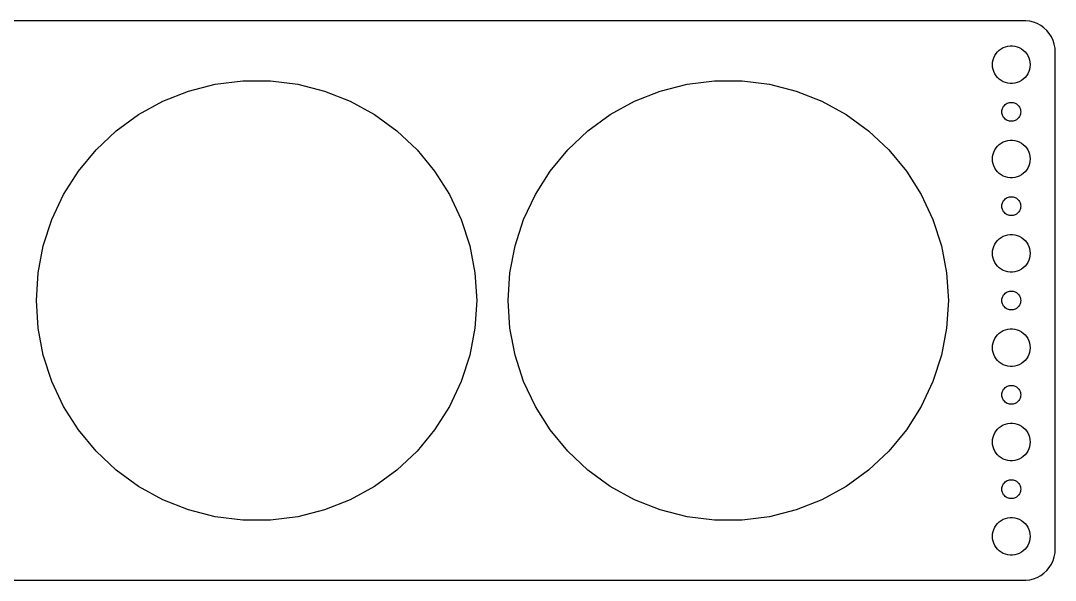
# Model space of a CAD drawing. Header units: metres. Extents: x -127 to 127, y -44 to 44.
# Drawn here: x -37.5 to 127, y -44.5 to 44.5 of the extents above; entities that cross this region are included whole.
import ezdxf

# ---------------------------------------------------------------- set-up
doc = ezdxf.new("R2010")
doc.units = ezdxf.units.M

msp = doc.modelspace()

# ---------------------------------------------------------------- linework, layer by layer
for p, q in [((122.314, 44.4901), (-122.314, 44.4901)), ((122.937, 44.4114), (122.314, 44.4901)), ((123.545, 44.2553), (122.937, 44.4114)), ((124.129, 44.0241), (123.545, 44.2553)), ((124.679, 43.7216), (124.129, 44.0241)), ((125.187, 43.3526), (124.679, 43.7216)), ((125.645, 42.9227), (125.187, 43.3526)), ((126.045, 42.4389), (125.645, 42.9227)), ((126.382, 41.9088), (126.045, 42.4389)), ((126.649, 41.3406), (126.382, 41.9088)), ((126.843, 40.7434), (126.649, 41.3406)), ((117.573, 39.2634), (117.813, 39.5536)), ((117.813, 39.5536), (118.088, 39.8115)), ((118.088, 39.8115), (118.393, 40.033)), ((118.393, 40.033), (118.723, 40.2145)), ((118.723, 40.2145), (119.073, 40.3532)), ((119.073, 40.3532), (119.438, 40.4469)), ((119.438, 40.4469), (119.812, 40.4941)), ((119.812, 40.4941), (120.188, 40.4941)), ((120.188, 40.4941), (120.562, 40.4469)), ((120.562, 40.4469), (120.927, 40.3532)), ((120.927, 40.3532), (121.277, 40.2145)), ((121.277, 40.2145), (121.607, 40.033)), ((121.607, 40.033), (121.912, 39.8115)), ((121.912, 39.8115), (122.187, 39.5536)), ((122.187, 39.5536), (122.427, 39.2634)), ((126.961, 40.1267), (126.843, 40.7434)), ((127, 39.5), (126.961, 40.1267)), ((127, -39.5), (127, 39.5)), ((117, 37.5), (117.024, 37.876)), ((117.024, 37.876), (117.094, 38.2461)), ((117.094, 38.2461), (117.211, 38.6044)), ((117.211, 38.6044), (117.371, 38.9453)), ((117.371, 38.9453), (117.573, 39.2634)), ((122.427, 39.2634), (122.629, 38.9453)), ((122.629, 38.9453), (122.789, 38.6044)), ((122.789, 38.6044), (122.906, 38.2461)), ((122.906, 38.2461), (122.976, 37.876)), ((122.976, 37.876), (123, 37.5)), ((117.024, 37.124), (117, 37.5)), ((117.094, 36.7539), (117.024, 37.124)), ((117.211, 36.3956), (117.094, 36.7539)), ((117.371, 36.0547), (117.211, 36.3956)), ((122.789, 36.3956), (122.629, 36.0547)), ((122.906, 36.7539), (122.789, 36.3956)), ((122.976, 37.124), (122.906, 36.7539)), ((123, 37.5), (122.976, 37.124)), ((-6.55833, 34.3801), (-2.19766, 34.9309)), ((-2.19766, 34.9309), (2.19766, 34.9309)), ((2.19766, 34.9309), (6.55833, 34.3801)), ((68.4417, 34.3801), (72.8023, 34.9309)), ((72.8023, 34.9309), (77.1977, 34.9309)), ((77.1977, 34.9309), (81.5583, 34.3801)), ((117.573, 35.7366), (117.371, 36.0547)), ((117.813, 35.4464), (117.573, 35.7366)), ((118.088, 35.1885), (117.813, 35.4464)), ((118.393, 34.967), (118.088, 35.1885)), ((118.723, 34.7855), (118.393, 34.967)), ((119.073, 34.6468), (118.723, 34.7855)), ((119.438, 34.5531), (119.073, 34.6468)), ((119.812, 34.5059), (119.438, 34.5531)), ((120.562, 34.5531), (120.188, 34.5059)), ((120.927, 34.6468), (120.562, 34.5531)), ((121.277, 34.7855), (120.927, 34.6468)), ((121.607, 34.967), (121.277, 34.7855)), ((121.912, 35.1885), (121.607, 34.967)), ((122.187, 35.4464), (121.912, 35.1885)), ((122.427, 35.7366), (122.187, 35.4464)), ((122.629, 36.0547), (122.427, 35.7366)), ((-14.9023, 31.6689), (-10.8156, 33.287)), ((-10.8156, 33.287), (-6.55833, 34.3801)), ((6.55833, 34.3801), (10.8156, 33.287)), ((10.8156, 33.287), (14.9023, 31.6689)), ((60.0977, 31.6689), (64.1844, 33.287)), ((64.1844, 33.287), (68.4417, 34.3801)), ((81.5583, 34.3801), (85.8156, 33.287)), ((85.8156, 33.287), (89.9023, 31.6689)), ((120.188, 34.5059), (119.812, 34.5059)), ((-18.7539, 29.5515), (-14.9023, 31.6689)), ((14.9023, 31.6689), (18.7539, 29.5515)), ((56.2461, 29.5515), (60.0977, 31.6689)), ((89.9023, 31.6689), (93.7539, 29.5515)), ((119.044, 31.1558), (119.196, 31.2665)), ((119.196, 31.2665), (119.361, 31.3572)), ((119.361, 31.3572), (119.536, 31.4266)), ((119.536, 31.4266), (119.719, 31.4734)), ((119.719, 31.4734), (119.906, 31.497)), ((119.906, 31.497), (120.094, 31.497)), ((120.094, 31.497), (120.281, 31.4734)), ((120.281, 31.4734), (120.464, 31.4266)), ((120.464, 31.4266), (120.639, 31.3572)), ((120.639, 31.3572), (120.804, 31.2665)), ((120.804, 31.2665), (120.956, 31.1558)), ((118.5, 30), (118.512, 30.188)), ((118.512, 29.812), (118.5, 30)), ((118.512, 30.188), (118.547, 30.373)), ((118.547, 29.627), (118.512, 29.812)), ((118.547, 30.373), (118.605, 30.5522)), ((118.605, 29.4478), (118.547, 29.627)), ((118.605, 30.5522), (118.686, 30.7226)), ((118.686, 30.7226), (118.786, 30.8817)), ((118.786, 30.8817), (118.907, 31.0268)), ((118.907, 31.0268), (119.044, 31.1558)), ((120.956, 31.1558), (121.093, 31.0268)), ((121.093, 31.0268), (121.214, 30.8817)), ((121.214, 30.8817), (121.314, 30.7226)), ((121.314, 30.7226), (121.395, 30.5522)), ((121.395, 30.5522), (121.453, 30.373)), ((121.453, 29.627), (121.395, 29.4478)), ((121.453, 30.373), (121.488, 30.188)), ((121.488, 29.812), (121.453, 29.627)), ((121.488, 30.188), (121.5, 30)), ((121.5, 30), (121.488, 29.812)), ((-22.3098, 26.968), (-18.7539, 29.5515)), ((18.7539, 29.5515), (22.3098, 26.968)), ((52.6902, 26.968), (56.2461, 29.5515)), ((93.7539, 29.5515), (97.3098, 26.968)), ((118.686, 29.2774), (118.605, 29.4478)), ((118.786, 29.1183), (118.686, 29.2774)), ((118.907, 28.9732), (118.786, 29.1183)), ((119.044, 28.8442), (118.907, 28.9732)), ((119.196, 28.7335), (119.044, 28.8442)), ((119.361, 28.6427), (119.196, 28.7335)), ((119.536, 28.5734), (119.361, 28.6427)), ((119.719, 28.5266), (119.536, 28.5734)), ((119.906, 28.503), (119.719, 28.5266)), ((120.094, 28.503), (119.906, 28.503)), ((120.281, 28.5266), (120.094, 28.503)), ((120.464, 28.5734), (120.281, 28.5266)), ((120.639, 28.6427), (120.464, 28.5734)), ((120.804, 28.7335), (120.639, 28.6427)), ((120.956, 28.8442), (120.804, 28.7335)), ((121.093, 28.9732), (120.956, 28.8442)), ((121.214, 29.1183), (121.093, 28.9732)), ((121.314, 29.2774), (121.214, 29.1183)), ((121.395, 29.4478), (121.314, 29.2774)), ((-25.5139, 23.9591), (-22.3098, 26.968)), ((22.3098, 26.968), (25.5139, 23.9591)), ((49.4861, 23.9591), (52.6902, 26.968)), ((97.3098, 26.968), (100.514, 23.9591)), ((117.813, 24.5536), (118.088, 24.8115)), ((118.088, 24.8115), (118.393, 25.033)), ((118.393, 25.033), (118.723, 25.2145)), ((118.723, 25.2145), (119.073, 25.3532)), ((119.073, 25.3532), (119.438, 25.4469)), ((119.438, 25.4469), (119.812, 25.4941)), ((119.812, 25.4941), (120.188, 25.4941)), ((120.188, 25.4941), (120.562, 25.4469)), ((120.562, 25.4469), (120.927, 25.3532)), ((120.927, 25.3532), (121.277, 25.2145)), ((121.277, 25.2145), (121.607, 25.033)), ((121.607, 25.033), (121.912, 24.8115)), ((121.912, 24.8115), (122.187, 24.5536)), ((-28.3156, 20.5725), (-25.5139, 23.9591)), ((25.5139, 23.9591), (28.3156, 20.5725)), ((46.6844, 20.5725), (49.4861, 23.9591)), ((100.514, 23.9591), (103.316, 20.5725)), ((117.024, 22.876), (117.094, 23.2461)), ((117.094, 23.2461), (117.211, 23.6044)), ((117.211, 23.6044), (117.371, 23.9453)), ((117.371, 23.9453), (117.573, 24.2634)), ((117.573, 24.2634), (117.813, 24.5536)), ((122.187, 24.5536), (122.427, 24.2634)), ((122.427, 24.2634), (122.629, 23.9453)), ((122.629, 23.9453), (122.789, 23.6044)), ((122.789, 23.6044), (122.906, 23.2461)), ((122.906, 23.2461), (122.976, 22.876)), ((117, 22.5), (117.024, 22.876)), ((117.024, 22.124), (117, 22.5)), ((117.094, 21.7539), (117.024, 22.124)), ((117.211, 21.3956), (117.094, 21.7539)), ((117.371, 21.0547), (117.211, 21.3956)), ((122.789, 21.3956), (122.629, 21.0547)), ((122.906, 21.7539), (122.789, 21.3956)), ((122.976, 22.124), (122.906, 21.7539)), ((122.976, 22.876), (123, 22.5)), ((123, 22.5), (122.976, 22.124)), ((-30.6707, 16.8614), (-28.3156, 20.5725)), ((28.3156, 20.5725), (30.6707, 16.8614)), ((44.3293, 16.8614), (46.6844, 20.5725)), ((103.316, 20.5725), (105.671, 16.8614)), ((117.573, 20.7366), (117.371, 21.0547)), ((117.813, 20.4464), (117.573, 20.7366)), ((118.088, 20.1884), (117.813, 20.4464)), ((118.393, 19.967), (118.088, 20.1884)), ((118.723, 19.7855), (118.393, 19.967)), ((119.073, 19.6468), (118.723, 19.7855)), ((121.277, 19.7855), (120.927, 19.6468)), ((121.607, 19.967), (121.277, 19.7855)), ((121.912, 20.1884), (121.607, 19.967)), ((122.187, 20.4464), (121.912, 20.1884)), ((122.427, 20.7366), (122.187, 20.4464)), ((122.629, 21.0547), (122.427, 20.7366)), ((119.438, 19.5531), (119.073, 19.6468)), ((119.812, 19.5059), (119.438, 19.5531)), ((120.188, 19.5059), (119.812, 19.5059)), ((120.562, 19.5531), (120.188, 19.5059)), ((120.927, 19.6468), (120.562, 19.5531)), ((-32.5422, 12.8844), (-30.6707, 16.8614)), ((30.6707, 16.8614), (32.5422, 12.8844)), ((42.4578, 12.8844), (44.3293, 16.8614)), ((105.671, 16.8614), (107.542, 12.8844)), ((119.536, 16.4266), (119.719, 16.4734)), ((119.719, 16.4734), (119.906, 16.497)), ((119.906, 16.497), (120.094, 16.497)), ((120.094, 16.497), (120.281, 16.4734)), ((120.281, 16.4734), (120.464, 16.4266)), ((118.5, 15), (118.512, 15.188)), ((118.512, 14.812), (118.5, 15)), ((118.512, 15.188), (118.547, 15.373)), ((118.547, 14.627), (118.512, 14.812)), ((118.547, 15.373), (118.605, 15.5522)), ((118.605, 15.5522), (118.686, 15.7226)), ((118.686, 15.7226), (118.786, 15.8817)), ((118.786, 15.8817), (118.907, 16.0268)), ((118.907, 16.0268), (119.044, 16.1558)), ((119.044, 16.1558), (119.196, 16.2665)), ((119.196, 16.2665), (119.361, 16.3572)), ((119.361, 16.3572), (119.536, 16.4266)), ((120.464, 16.4266), (120.639, 16.3572)), ((120.639, 16.3572), (120.804, 16.2665)), ((120.804, 16.2665), (120.956, 16.1558)), ((120.956, 16.1558), (121.093, 16.0268)), ((121.093, 16.0268), (121.214, 15.8817)), ((121.214, 15.8817), (121.314, 15.7226)), ((121.314, 15.7226), (121.395, 15.5522)), ((121.395, 15.5522), (121.453, 15.373)), ((121.453, 15.373), (121.488, 15.188)), ((121.488, 14.812), (121.453, 14.627)), ((121.488, 15.188), (121.5, 15)), ((121.5, 15), (121.488, 14.812)), ((118.605, 14.4478), (118.547, 14.627)), ((118.686, 14.2774), (118.605, 14.4478)), ((118.786, 14.1183), (118.686, 14.2774)), ((118.907, 13.9732), (118.786, 14.1183)), ((119.044, 13.8442), (118.907, 13.9732)), ((119.196, 13.7335), (119.044, 13.8442)), ((119.361, 13.6427), (119.196, 13.7335)), ((119.536, 13.5734), (119.361, 13.6427)), ((119.719, 13.5266), (119.536, 13.5734)), ((119.906, 13.5029), (119.719, 13.5266)), ((120.094, 13.5029), (119.906, 13.5029)), ((120.281, 13.5266), (120.094, 13.5029)), ((120.464, 13.5734), (120.281, 13.5266)), ((120.639, 13.6427), (120.464, 13.5734)), ((120.804, 13.7335), (120.639, 13.6427)), ((120.956, 13.8442), (120.804, 13.7335)), ((121.093, 13.9732), (120.956, 13.8442)), ((121.214, 14.1183), (121.093, 13.9732)), ((121.314, 14.2774), (121.214, 14.1183)), ((121.395, 14.4478), (121.314, 14.2774)), ((121.453, 14.627), (121.395, 14.4478)), ((-33.9004, 8.70413), (-32.5422, 12.8844)), ((32.5422, 12.8844), (33.9004, 8.70413)), ((41.0996, 8.70413), (42.4578, 12.8844)), ((107.542, 12.8844), (108.9, 8.70413)), ((118.088, 9.81154), (118.393, 10.033)), ((118.393, 10.033), (118.723, 10.2145)), ((118.723, 10.2145), (119.073, 10.3532)), ((119.073, 10.3532), (119.438, 10.4469)), ((119.438, 10.4469), (119.812, 10.4941)), ((119.812, 10.4941), (120.188, 10.4941)), ((120.188, 10.4941), (120.562, 10.4469)), ((120.562, 10.4469), (120.927, 10.3532)), ((120.927, 10.3532), (121.277, 10.2145)), ((121.277, 10.2145), (121.607, 10.033)), ((121.607, 10.033), (121.912, 9.81154)), ((-34.724, 4.38666), (-33.9004, 8.70413)), ((33.9004, 8.70413), (34.724, 4.38666)), ((40.276, 4.38666), (41.0996, 8.70413)), ((108.9, 8.70413), (109.724, 4.38666)), ((117.024, 7.87599), (117.094, 8.24606)), ((117.094, 8.24606), (117.211, 8.60437)), ((117.211, 8.60437), (117.371, 8.94525)), ((117.371, 8.94525), (117.573, 9.26335)), ((117.573, 9.26335), (117.813, 9.55363)), ((117.813, 9.55363), (118.088, 9.81154)), ((121.912, 9.81154), (122.187, 9.55363)), ((122.187, 9.55363), (122.427, 9.26335)), ((122.427, 9.26335), (122.629, 8.94525)), ((122.629, 8.94525), (122.789, 8.60437)), ((122.789, 8.60437), (122.906, 8.24606)), ((122.906, 8.24606), (122.976, 7.87599)), ((117, 7.5), (117.024, 7.87599)), ((117.024, 7.12399), (117, 7.5)), ((117.094, 6.75392), (117.024, 7.12399)), ((117.211, 6.39561), (117.094, 6.75392)), ((122.906, 6.75392), (122.789, 6.39561)), ((122.976, 7.12399), (122.906, 6.75392)), ((122.976, 7.87599), (123, 7.5)), ((123, 7.5), (122.976, 7.12399)), ((117.371, 6.05473), (117.211, 6.39561)), ((117.573, 5.73663), (117.371, 6.05473)), ((117.813, 5.44635), (117.573, 5.73663)), ((118.088, 5.18845), (117.813, 5.44635)), ((118.393, 4.96701), (118.088, 5.18845)), ((118.723, 4.78551), (118.393, 4.96701)), ((121.607, 4.96701), (121.277, 4.78551)), ((121.912, 5.18845), (121.607, 4.96701)), ((122.187, 5.44635), (121.912, 5.18845)), ((122.427, 5.73663), (122.187, 5.44635)), ((122.629, 6.05473), (122.427, 5.73663)), ((122.789, 6.39561), (122.629, 6.05473)), ((-35, 0), (-34.724, 4.38666)), ((34.724, 4.38666), (35, 0)), ((40, 0), (40.276, 4.38666)), ((109.724, 4.38666), (110, 0)), ((119.073, 4.64682), (118.723, 4.78551)), ((119.438, 4.55313), (119.073, 4.64682)), ((119.812, 4.50591), (119.438, 4.55313)), ((120.188, 4.50591), (119.812, 4.50591)), ((120.562, 4.55313), (120.188, 4.50591)), ((120.927, 4.64682), (120.562, 4.55313)), ((121.277, 4.78551), (120.927, 4.64682)), ((-34.724, -4.38666), (-35, 0)), ((35, 0), (34.724, -4.38666)), ((40.276, -4.38666), (40, 0)), ((110, 0), (109.724, -4.38666)), ((118.5, 0), (118.512, 0.18799)), ((118.512, -0.18799), (118.5, 0)), ((118.512, 0.18799), (118.547, 0.37303)), ((118.547, 0.37303), (118.605, 0.55219)), ((118.605, 0.55219), (118.686, 0.72263)), ((118.686, 0.72263), (118.786, 0.88167)), ((118.786, 0.88167), (118.907, 1.02681)), ((118.907, 1.02681), (119.044, 1.15576)), ((119.044, 1.15576), (119.196, 1.26648)), ((119.196, 1.26648), (119.361, 1.35724)), ((119.361, 1.35724), (119.536, 1.42657)), ((119.536, 1.42657), (119.719, 1.47342)), ((119.719, 1.47342), (119.906, 1.49704)), ((119.906, 1.49704), (120.094, 1.49704)), ((120.094, 1.49704), (120.281, 1.47342)), ((120.281, 1.47342), (120.464, 1.42657)), ((120.464, 1.42657), (120.639, 1.35724)), ((120.639, 1.35724), (120.804, 1.26648)), ((120.804, 1.26648), (120.956, 1.15576)), ((120.956, 1.15576), (121.093, 1.02681)), ((121.093, 1.02681), (121.214, 0.88167)), ((121.214, 0.88167), (121.314, 0.72263)), ((121.314, 0.72263), (121.395, 0.55219)), ((121.395, 0.55219), (121.453, 0.37303)), ((121.453, 0.37303), (121.488, 0.18799)), ((121.488, 0.18799), (121.5, 0)), ((121.5, 0), (121.488, -0.18799)), ((118.547, -0.37303), (118.512, -0.18799)), ((118.605, -0.55219), (118.547, -0.37303)), ((118.686, -0.72263), (118.605, -0.55219)), ((118.786, -0.88167), (118.686, -0.72263)), ((118.907, -1.02681), (118.786, -0.88167)), ((119.044, -1.15576), (118.907, -1.02681)), ((119.196, -1.26648), (119.044, -1.15576)), ((119.361, -1.35724), (119.196, -1.26648)), ((119.536, -1.42657), (119.361, -1.35724)), ((119.719, -1.47342), (119.536, -1.42657)), ((119.906, -1.49704), (119.719, -1.47342)), ((120.094, -1.49704), (119.906, -1.49704)), ((120.281, -1.47342), (120.094, -1.49704)), ((120.464, -1.42657), (120.281, -1.47342)), ((120.639, -1.35724), (120.464, -1.42657)), ((120.804, -1.26648), (120.639, -1.35724)), ((120.956, -1.15576), (120.804, -1.26648)), ((121.093, -1.02681), (120.956, -1.15576)), ((121.214, -0.88167), (121.093, -1.02681)), ((121.314, -0.72263), (121.214, -0.88167)), ((121.395, -0.55219), (121.314, -0.72263)), ((121.453, -0.37303), (121.395, -0.55219)), ((121.488, -0.18799), (121.453, -0.37303)), ((-33.9004, -8.70413), (-34.724, -4.38666)), ((34.724, -4.38666), (33.9004, -8.70413)), ((41.0996, -8.70413), (40.276, -4.38666)), ((109.724, -4.38666), (108.9, -8.70413)), ((118.393, -4.96701), (118.723, -4.78551)), ((118.723, -4.78551), (119.073, -4.64682)), ((119.073, -4.64682), (119.438, -4.55313)), ((119.438, -4.55313), (119.812, -4.50591)), ((119.812, -4.50591), (120.188, -4.50591)), ((120.188, -4.50591), (120.562, -4.55313)), ((120.562, -4.55313), (120.927, -4.64682)), ((120.927, -4.64682), (121.277, -4.78551)), ((121.277, -4.78551), (121.607, -4.96701)), ((117.094, -6.75392), (117.211, -6.39561)), ((117.211, -6.39561), (117.371, -6.05473)), ((117.371, -6.05473), (117.573, -5.73663)), ((117.573, -5.73663), (117.813, -5.44635)), ((117.813, -5.44635), (118.088, -5.18845)), ((118.088, -5.18845), (118.393, -4.96701)), ((121.607, -4.96701), (121.912, -5.18845)), ((121.912, -5.18845), (122.187, -5.44635)), ((122.187, -5.44635), (122.427, -5.73663)), ((122.427, -5.73663), (122.629, -6.05473)), ((122.629, -6.05473), (122.789, -6.39561)), ((122.789, -6.39561), (122.906, -6.75392)), ((117, -7.5), (117.024, -7.12399)), ((117.024, -7.87599), (117, -7.5)), ((117.024, -7.12399), (117.094, -6.75392)), ((117.094, -8.24606), (117.024, -7.87599)), ((122.906, -6.75392), (122.976, -7.12399)), ((122.976, -7.87599), (122.906, -8.24606)), ((122.976, -7.12399), (123, -7.5)), ((123, -7.5), (122.976, -7.87599)), ((-32.5422, -12.8844), (-33.9004, -8.70413)), ((33.9004, -8.70413), (32.5422, -12.8844)), ((42.4578, -12.8844), (41.0996, -8.70413)), ((108.9, -8.70413), (107.542, -12.8844)), ((117.211, -8.60437), (117.094, -8.24606)), ((117.371, -8.94525), (117.211, -8.60437)), ((117.573, -9.26335), (117.371, -8.94525)), ((117.813, -9.55363), (117.573, -9.26335)), ((118.088, -9.81154), (117.813, -9.55363)), ((118.393, -10.033), (118.088, -9.81154)), ((121.912, -9.81154), (121.607, -10.033)), ((122.187, -9.55363), (121.912, -9.81154)), ((122.427, -9.26335), (122.187, -9.55363)), ((122.629, -8.94525), (122.427, -9.26335)), ((122.789, -8.60437), (122.629, -8.94525)), ((122.906, -8.24606), (122.789, -8.60437)), ((118.723, -10.2145), (118.393, -10.033)), ((119.073, -10.3532), (118.723, -10.2145)), ((119.438, -10.4469), (119.073, -10.3532)), ((119.812, -10.4941), (119.438, -10.4469)), ((120.188, -10.4941), (119.812, -10.4941)), ((120.562, -10.4469), (120.188, -10.4941)), ((120.927, -10.3532), (120.562, -10.4469)), ((121.277, -10.2145), (120.927, -10.3532)), ((121.607, -10.033), (121.277, -10.2145)), ((-30.6707, -16.8614), (-32.5422, -12.8844)), ((32.5422, -12.8844), (30.6707, -16.8614)), ((44.3293, -16.8614), (42.4578, -12.8844)), ((107.542, -12.8844), (105.671, -16.8614)), ((118.512, -14.812), (118.547, -14.627)), ((118.547, -14.627), (118.605, -14.4478)), ((118.605, -14.4478), (118.686, -14.2774)), ((118.686, -14.2774), (118.786, -14.1183)), ((118.786, -14.1183), (118.907, -13.9732)), ((118.907, -13.9732), (119.044, -13.8442)), ((119.044, -13.8442), (119.196, -13.7335)), ((119.196, -13.7335), (119.361, -13.6427)), ((119.361, -13.6427), (119.536, -13.5734)), ((119.536, -13.5734), (119.719, -13.5266)), ((119.719, -13.5266), (119.906, -13.5029)), ((119.906, -13.5029), (120.094, -13.5029)), ((120.094, -13.5029), (120.281, -13.5266)), ((120.281, -13.5266), (120.464, -13.5734)), ((120.464, -13.5734), (120.639, -13.6427)), ((120.639, -13.6427), (120.804, -13.7335)), ((120.804, -13.7335), (120.956, -13.8442)), ((120.956, -13.8442), (121.093, -13.9732)), ((121.093, -13.9732), (121.214, -14.1183)), ((121.214, -14.1183), (121.314, -14.2774)), ((121.314, -14.2774), (121.395, -14.4478)), ((121.395, -14.4478), (121.453, -14.627)), ((121.453, -14.627), (121.488, -14.812)), ((118.5, -15), (118.512, -14.812)), ((118.512, -15.188), (118.5, -15)), ((118.547, -15.373), (118.512, -15.188)), ((118.605, -15.5522), (118.547, -15.373)), ((118.686, -15.7226), (118.605, -15.5522)), ((118.786, -15.8817), (118.686, -15.7226)), ((118.907, -16.0268), (118.786, -15.8817)), ((119.044, -16.1558), (118.907, -16.0268)), ((119.196, -16.2665), (119.044, -16.1558)), ((119.361, -16.3572), (119.196, -16.2665)), ((119.536, -16.4266), (119.361, -16.3572)), ((119.719, -16.4734), (119.536, -16.4266)), ((120.464, -16.4266), (120.281, -16.4734)), ((120.639, -16.3572), (120.464, -16.4266)), ((120.804, -16.2665), (120.639, -16.3572)), ((120.956, -16.1558), (120.804, -16.2665)), ((121.093, -16.0268), (120.956, -16.1558)), ((121.214, -15.8817), (121.093, -16.0268)), ((121.314, -15.7226), (121.214, -15.8817)), ((121.395, -15.5522), (121.314, -15.7226)), ((121.453, -15.373), (121.395, -15.5522)), ((121.488, -15.188), (121.453, -15.373)), ((121.488, -14.812), (121.5, -15)), ((121.5, -15), (121.488, -15.188)), ((-28.3156, -20.5725), (-30.6707, -16.8614)), ((30.6707, -16.8614), (28.3156, -20.5725)), ((46.6844, -20.5725), (44.3293, -16.8614)), ((105.671, -16.8614), (103.316, -20.5725)), ((119.906, -16.497), (119.719, -16.4734)), ((120.094, -16.497), (119.906, -16.497)), ((120.281, -16.4734), (120.094, -16.497)), ((118.723, -19.7855), (119.073, -19.6468)), ((119.073, -19.6468), (119.438, -19.5531)), ((119.438, -19.5531), (119.812, -19.5059)), ((119.812, -19.5059), (120.188, -19.5059)), ((120.188, -19.5059), (120.562, -19.5531)), ((120.562, -19.5531), (120.927, -19.6468)), ((120.927, -19.6468), (121.277, -19.7855)), ((-25.5139, -23.9591), (-28.3156, -20.5725)), ((28.3156, -20.5725), (25.5139, -23.9591)), ((49.4861, -23.9591), (46.6844, -20.5725)), ((103.316, -20.5725), (100.514, -23.9591)), ((117.211, -21.3956), (117.371, -21.0547)), ((117.371, -21.0547), (117.573, -20.7366)), ((117.573, -20.7366), (117.813, -20.4464)), ((117.813, -20.4464), (118.088, -20.1884)), ((118.088, -20.1884), (118.393, -19.967)), ((118.393, -19.967), (118.723, -19.7855)), ((121.277, -19.7855), (121.607, -19.967)), ((121.607, -19.967), (121.912, -20.1884)), ((121.912, -20.1884), (122.187, -20.4464)), ((122.187, -20.4464), (122.427, -20.7366)), ((122.427, -20.7366), (122.629, -21.0547)), ((122.629, -21.0547), (122.789, -21.3956)), ((117, -22.5), (117.024, -22.124)), ((117.024, -22.876), (117, -22.5)), ((117.024, -22.124), (117.094, -21.7539)), ((117.094, -23.2461), (117.024, -22.876)), ((117.094, -21.7539), (117.211, -21.3956)), ((122.789, -21.3956), (122.906, -21.7539)), ((122.906, -21.7539), (122.976, -22.124)), ((122.976, -22.876), (122.906, -23.2461)), ((122.976, -22.124), (123, -22.5)), ((123, -22.5), (122.976, -22.876)), ((-22.3098, -26.968), (-25.5139, -23.9591)), ((25.5139, -23.9591), (22.3098, -26.968)), ((52.6902, -26.968), (49.4861, -23.9591)), ((100.514, -23.9591), (97.3098, -26.968)), ((117.211, -23.6044), (117.094, -23.2461)), ((117.371, -23.9453), (117.211, -23.6044)), ((117.573, -24.2634), (117.371, -23.9453)), ((117.813, -24.5536), (117.573, -24.2634)), ((118.088, -24.8115), (117.813, -24.5536)), ((122.187, -24.5536), (121.912, -24.8115)), ((122.427, -24.2634), (122.187, -24.5536)), ((122.629, -23.9453), (122.427, -24.2634)), ((122.789, -23.6044), (122.629, -23.9453)), ((122.906, -23.2461), (122.789, -23.6044)), ((118.393, -25.033), (118.088, -24.8115)), ((118.723, -25.2145), (118.393, -25.033)), ((119.073, -25.3532), (118.723, -25.2145)), ((119.438, -25.4469), (119.073, -25.3532)), ((119.812, -25.4941), (119.438, -25.4469)), ((120.188, -25.4941), (119.812, -25.4941)), ((120.562, -25.4469), (120.188, -25.4941)), ((120.927, -25.3532), (120.562, -25.4469)), ((121.277, -25.2145), (120.927, -25.3532)), ((121.607, -25.033), (121.277, -25.2145)), ((121.912, -24.8115), (121.607, -25.033)), ((-18.7539, -29.5515), (-22.3098, -26.968)), ((22.3098, -26.968), (18.7539, -29.5515)), ((56.2461, -29.5515), (52.6902, -26.968)), ((97.3098, -26.968), (93.7539, -29.5515)), ((-14.9023, -31.6689), (-18.7539, -29.5515)), ((18.7539, -29.5515), (14.9023, -31.6689)), ((60.0977, -31.6689), (56.2461, -29.5515)), ((93.7539, -29.5515), (89.9023, -31.6689)), ((118.547, -29.627), (118.605, -29.4478)), ((118.605, -29.4478), (118.686, -29.2774)), ((118.686, -29.2774), (118.786, -29.1183)), ((118.786, -29.1183), (118.907, -28.9732)), ((118.907, -28.9732), (119.044, -28.8442)), ((119.044, -28.8442), (119.196, -28.7335)), ((119.196, -28.7335), (119.361, -28.6427)), ((119.361, -28.6427), (119.536, -28.5734)), ((119.536, -28.5734), (119.719, -28.5266)), ((119.719, -28.5266), (119.906, -28.503)), ((119.906, -28.503), (120.094, -28.503)), ((120.094, -28.503), (120.281, -28.5266)), ((120.281, -28.5266), (120.464, -28.5734)), ((120.464, -28.5734), (120.639, -28.6427)), ((120.639, -28.6427), (120.804, -28.7335)), ((120.804, -28.7335), (120.956, -28.8442)), ((120.956, -28.8442), (121.093, -28.9732)), ((121.093, -28.9732), (121.214, -29.1183)), ((121.214, -29.1183), (121.314, -29.2774)), ((121.314, -29.2774), (121.395, -29.4478)), ((121.395, -29.4478), (121.453, -29.627)), ((118.5, -30), (118.512, -29.812)), ((118.512, -30.188), (118.5, -30)), ((118.512, -29.812), (118.547, -29.627)), ((118.547, -30.373), (118.512, -30.188)), ((118.605, -30.5522), (118.547, -30.373)), ((118.686, -30.7226), (118.605, -30.5522)), ((118.786, -30.8817), (118.686, -30.7226)), ((118.907, -31.0268), (118.786, -30.8817)), ((119.044, -31.1558), (118.907, -31.0268)), ((119.196, -31.2665), (119.044, -31.1558)), ((120.956, -31.1558), (120.804, -31.2665)), ((121.093, -31.0268), (120.956, -31.1558)), ((121.214, -30.8817), (121.093, -31.0268)), ((121.314, -30.7226), (121.214, -30.8817)), ((121.395, -30.5522), (121.314, -30.7226)), ((121.453, -30.373), (121.395, -30.5522)), ((121.453, -29.627), (121.488, -29.812)), ((121.488, -30.188), (121.453, -30.373)), ((121.488, -29.812), (121.5, -30)), ((121.5, -30), (121.488, -30.188)), ((-10.8156, -33.287), (-14.9023, -31.6689)), ((14.9023, -31.6689), (10.8156, -33.287)), ((64.1844, -33.287), (60.0977, -31.6689)), ((89.9023, -31.6689), (85.8156, -33.287)), ((119.361, -31.3572), (119.196, -31.2665)), ((119.536, -31.4266), (119.361, -31.3572)), ((119.719, -31.4734), (119.536, -31.4266)), ((119.906, -31.497), (119.719, -31.4734)), ((120.094, -31.497), (119.906, -31.497)), ((120.281, -31.4734), (120.094, -31.497)), ((120.464, -31.4266), (120.281, -31.4734)), ((120.639, -31.3572), (120.464, -31.4266)), ((120.804, -31.2665), (120.639, -31.3572)), ((-6.55833, -34.3801), (-10.8156, -33.287)), ((-2.19766, -34.9309), (-6.55833, -34.3801)), ((6.55833, -34.3801), (2.19766, -34.9309)), ((10.8156, -33.287), (6.55833, -34.3801)), ((68.4417, -34.3801), (64.1844, -33.287)), ((72.8023, -34.9309), (68.4417, -34.3801)), ((81.5583, -34.3801), (77.1977, -34.9309)), ((85.8156, -33.287), (81.5583, -34.3801)), ((119.438, -34.5531), (119.812, -34.5059)), ((119.812, -34.5059), (120.188, -34.5059)), ((120.188, -34.5059), (120.562, -34.5531)), ((2.19766, -34.9309), (-2.19766, -34.9309)), ((77.1977, -34.9309), (72.8023, -34.9309)), ((117.211, -36.3956), (117.371, -36.0547)), ((117.371, -36.0547), (117.573, -35.7366)), ((117.573, -35.7366), (117.813, -35.4464)), ((117.813, -35.4464), (118.088, -35.1885)), ((118.088, -35.1885), (118.393, -34.967)), ((118.393, -34.967), (118.723, -34.7855)), ((118.723, -34.7855), (119.073, -34.6468)), ((119.073, -34.6468), (119.438, -34.5531)), ((120.562, -34.5531), (120.927, -34.6468)), ((120.927, -34.6468), (121.277, -34.7855)), ((121.277, -34.7855), (121.607, -34.967)), ((121.607, -34.967), (121.912, -35.1885)), ((121.912, -35.1885), (122.187, -35.4464)), ((122.187, -35.4464), (122.427, -35.7366)), ((122.427, -35.7366), (122.629, -36.0547)), ((122.629, -36.0547), (122.789, -36.3956)), ((117, -37.5), (117.024, -37.124)), ((117.024, -37.876), (117, -37.5)), ((117.024, -37.124), (117.094, -36.7539)), ((117.094, -36.7539), (117.211, -36.3956)), ((122.789, -36.3956), (122.906, -36.7539)), ((122.906, -36.7539), (122.976, -37.124)), ((122.976, -37.124), (123, -37.5)), ((123, -37.5), (122.976, -37.876)), ((117.094, -38.2461), (117.024, -37.876)), ((117.211, -38.6044), (117.094, -38.2461)), ((117.371, -38.9453), (117.211, -38.6044)), ((117.573, -39.2634), (117.371, -38.9453)), ((117.813, -39.5536), (117.573, -39.2634)), ((122.427, -39.2634), (122.187, -39.5536)), ((122.629, -38.9453), (122.427, -39.2634)), ((122.789, -38.6044), (122.629, -38.9453)), ((122.906, -38.2461), (122.789, -38.6044)), ((122.976, -37.876), (122.906, -38.2461)), ((118.088, -39.8115), (117.813, -39.5536)), ((118.393, -40.033), (118.088, -39.8115)), ((118.723, -40.2145), (118.393, -40.033)), ((119.073, -40.3532), (118.723, -40.2145)), ((119.438, -40.4469), (119.073, -40.3532)), ((119.812, -40.4941), (119.438, -40.4469)), ((120.188, -40.4941), (119.812, -40.4941)), ((120.562, -40.4469), (120.188, -40.4941)), ((120.927, -40.3532), (120.562, -40.4469)), ((121.277, -40.2145), (120.927, -40.3532)), ((121.607, -40.033), (121.277, -40.2145)), ((121.912, -39.8115), (121.607, -40.033)), ((122.187, -39.5536), (121.912, -39.8115)), ((126.649, -41.3406), (126.843, -40.7434)), ((126.843, -40.7434), (126.961, -40.1267)), ((126.961, -40.1267), (127, -39.5)), ((125.645, -42.9227), (126.045, -42.4389)), ((126.045, -42.4389), (126.382, -41.9088)), ((126.382, -41.9088), (126.649, -41.3406)), ((122.314, -44.4901), (122.937, -44.4114)), ((122.937, -44.4114), (123.545, -44.2553)), ((123.545, -44.2553), (124.129, -44.0241)), ((124.129, -44.0241), (124.679, -43.7216)), ((124.679, -43.7216), (125.187, -43.3526)), ((125.187, -43.3526), (125.645, -42.9227)), ((-122.314, -44.4901), (122.314, -44.4901))]:
    msp.add_line(p, q)

doc.saveas('drawing.dxf')
